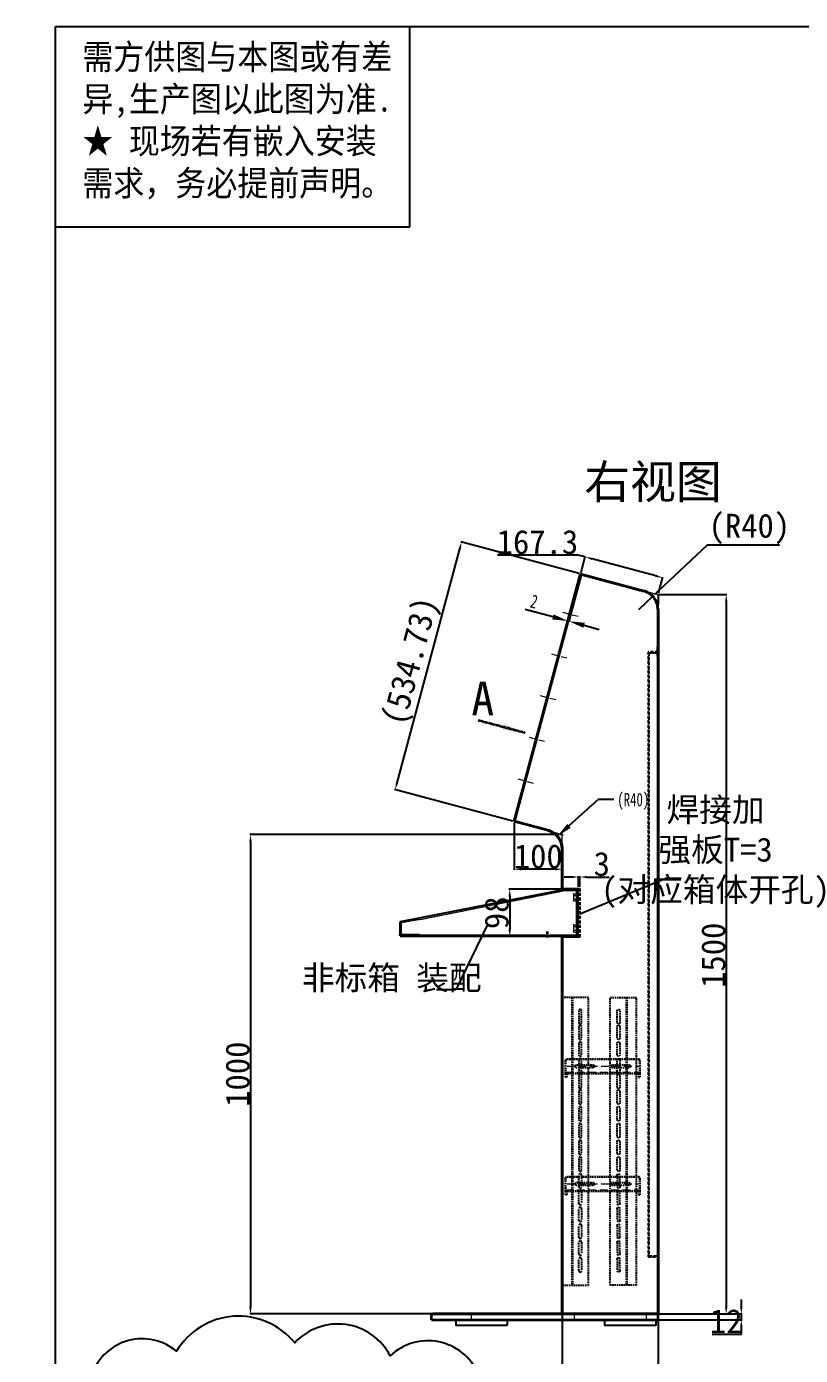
# Model space of a CAD drawing. Header units: millimetres. Extents: x 7760 to 23106, y -3343 to 6769.
# Drawn here: x 7760 to 9375, y 3819 to 6590 of the extents above; entities that cross this region are included whole.
import ezdxf

# ---------------------------------------------------------------- set-up
doc = ezdxf.new("R2010")
doc.units = ezdxf.units.MM
for name, pattern in [('ACAD_ISO04W100', [30, 24, -3, 0, -3]), ('ACISOWELD', [3, 2, -1]), ('CENTER', [10.16, 6.35, -1.27, 1.27, -1.27]), ('CENTER2', [28.575, 19.05, -3.175, 3.175, -3.175]), ('CENTERX2', [20.32, 12.7, -2.54, 2.54, -2.54]), ('HIDDEN', [1.905, 1.27, -0.635]), ('HIDDEN2', [4.7625, 3.175, -1.5875]), ('PHANTOM', [12.7, 6.35, -1.27, 1.27, -1.27, 1.27, -1.27])]:
    doc.linetypes.add(name, pattern=pattern)
doc.layers.add('6文字层', color=3, linetype='Continuous')
doc.layers.add('xuxian1', color=6, linetype='ACAD_ISO04W100')
for name, color, linetype, lineweight in [('中心线', 1, 'CENTER2', 15), ('图框', 7, 'Continuous', 15), ('虚线层', 1, 'HIDDEN2', 13), ('轮廓层', 7, 'Continuous', 30)]:
    doc.layers.add(name, color=color, linetype=linetype, lineweight=lineweight)
doc.styles.add('SLDTEXTSTYLE0', font='')
doc.styles.add('SLDTEXTSTYLE9', font='TXT', dxfattribs={"width": 0.7})
doc.styles.get("Standard").update_dxf_attribs({"font": ''})
doc.styles.get('SLDTEXTSTYLE0').set_extended_font_data('宋体')
doc.styles.get('Standard').set_extended_font_data('SimSun')
doc.dimstyles.new('50#', dxfattribs={"dimtxt": 50, "dimasz": 15, "dimexe": 1.5, "dimexo": 3, "dimgap": 2, "dimtad": 1, "dimtoh": 1, "dimzin": 12, "dimdsep": 46, "dimtxsty": 'Standard', "dimcen": 20, "dimclrd": 3, "dimclre": 3, "dimclrt": 7, "dimadec": 0, "dimazin": 3, "dimtfac": 1, "dimtmove": 0, "dimatfit": 3, "dimfxl": 0, "dimarcsym": 0})
doc.dimstyles.new('SLDDIMSTYLE2', dxfattribs={"dimtxt": 28, "dimasz": 32.64, "dimexe": 0, "dimexo": 0.0625, "dimgap": 7, "dimtad": 1, "dimdec": 3, "dimrnd": 1e-09, "dimzin": 12, "dimdsep": 46, "dimtxsty": 'SLDTEXTSTYLE9', "dimsah": 1, "dimcen": 0.09, "dimadec": 0, "dimazin": 3, "dimtfac": 1, "dimtdec": 3, "dimtmove": 0, "dimatfit": 0, "dimfxl": 0, "dimfrac": 2, "dimtolj": 1, "dimtzin": 12, "dimarcsym": 0})
doc.dimstyles.new('SLDDIMSTYLE5', dxfattribs={"dimtxt": 28, "dimasz": 32.64, "dimexe": 0, "dimexo": 0.0625, "dimgap": 7, "dimtad": 0, "dimtih": 1, "dimtoh": 1, "dimdec": 3, "dimrnd": 1e-09, "dimzin": 12, "dimdsep": 46, "dimtxsty": 'SLDTEXTSTYLE9', "dimsah": 1, "dimcen": 0, "dimadec": 0, "dimazin": 3, "dimtfac": 1, "dimtdec": 3, "dimtofl": 0, "dimtmove": 0, "dimatfit": 3, "dimfxl": 0, "dimfrac": 2, "dimtolj": 1, "dimtzin": 12, "dimarcsym": 0})

# ---------------------------------------------------------------- blocks, each defined once
blk = doc.blocks.new('JDJH')
at = {"layer": 'xuxian1', "linetype": 'ByBlock'}
for p, q in [((11168, 1732.7), (11168, 4312.8)), ((11168, 4312.8), (14925.7, 4312.8)), ((11589.4, 4075), (11589.4, 4312.8)), ((11168, 4075), (11589.4, 4075))]:
    blk.add_line(p, q, dxfattribs=at)
at = {"layer": '6文字层', "insert": (11200.1, 4291.9), "char_height": 30, "width": 784.033, "attachment_point": 1}
blk.add_mtext('{\\fSimSun|b0|i0|c134|p2;\\W0.9;\\C1;需方供图与本图或有差\\P异,生产图以此图为准.\\P★ 现场若有嵌入安装\\P需求，务必提前声明。}', dxfattribs=at)
blk = doc.blocks.new('*D203')
at = {"layer": 'Defpoints', "color": 0}
for p in [(9077.9, 5405.6), (9077.9, 3905.6), (9220.1, 3905.6)]:
    blk.add_point(p, dxfattribs=at)
at = {"layer": '轮廓层', "color": 3, "lineweight": -2}
for p, q in [((9080.9, 5405.6), (9221.6, 5405.6)), ((9220.1, 5390.6), (9220.1, 3920.6)), ((9080.9, 3905.6), (9221.6, 3905.6))]:
    blk.add_line(p, q, dxfattribs=at)
at = {"layer": '轮廓层', "color": 3}
for points in [[(9222.6, 5390.6), (9217.6, 5390.6), (9220.1, 5405.6)], [(9217.6, 3920.6), (9222.6, 3920.6), (9220.1, 3905.6)]]:
    blk.add_solid(points, dxfattribs=at)
at = {"layer": '轮廓层', "color": 7, "insert": (9168.1, 4653.6), "char_height": 50, "attachment_point": 2, "rotation": 90}
blk.add_mtext('1500', dxfattribs=at)
blk = doc.blocks.new('*D204')
at = {"layer": 'Defpoints', "color": 0}
for p in [(8877.9, 4905.6), (8227.4, 3905.6), (8648.9, 3905.6)]:
    blk.add_point(p, dxfattribs=at)
at = {"layer": '轮廓层', "color": 3, "lineweight": -2}
for p, q in [((8874.9, 4905.6), (8225.9, 4905.6)), ((8227.4, 4890.6), (8227.4, 3920.6)), ((8645.9, 3905.6), (8225.9, 3905.6))]:
    blk.add_line(p, q, dxfattribs=at)
at = {"layer": '轮廓层', "color": 3}
for points in [[(8229.9, 4890.6), (8224.9, 4890.6), (8227.4, 4905.6)], [(8224.9, 3920.6), (8229.9, 3920.6), (8227.4, 3905.6)]]:
    blk.add_solid(points, dxfattribs=at)
at = {"layer": '轮廓层', "color": 7, "insert": (8175.4, 4405.6), "char_height": 50, "attachment_point": 2, "rotation": 90}
blk.add_mtext('1000', dxfattribs=at)
blk = doc.blocks.new('*D205')
at = {"color": 0, "linetype": 'Continuous', "lineweight": -2}
for p, q in [((8916.3, 5448.8), (8890, 5350.7)), ((8917.7, 5446.4), (8891.9, 5350.1)), ((8858.5, 5359.1), (8800.8, 5374.6)), ((8890, 5350.7), (8891.9, 5350.1)), ((8923.5, 5341.7), (8955, 5333.2))]:
    blk.add_line(p, q, dxfattribs=at)
at = {"color": 0}
for points in [[(8857.1, 5353.8), (8859.9, 5364.4), (8890, 5350.7)], [(8924.9, 5346.9), (8922.1, 5336.4), (8891.9, 5350.1)]]:
    blk.add_solid(points, dxfattribs=at)
at = {"layer": 'Defpoints', "color": 0}
for p in [(8916.3, 5448.9), (8917.7, 5446.4), (8891.9, 5350.1)]:
    blk.add_point(p, dxfattribs=at)
at = {"color": 0, "lineweight": 18, "insert": (8822.9, 5404.9), "char_height": 28, "attachment_point": 2, "rotation": 345, "style": 'SLDTEXTSTYLE9'}
blk.add_mtext('\\A1;2', dxfattribs=at)
blk = doc.blocks.new('*D206')
at = {"layer": 'Defpoints', "color": 0}
for p in [(9067, 5402.3), (9037.9, 5374.9)]:
    blk.add_point(p, dxfattribs=at)
at = {"layer": '轮廓层', "color": 3, "lineweight": -2}
for p, q in [((9180, 5508.6), (9078, 5412.6)), ((9331.1, 5508.6), (9180, 5508.6)), ((9037.9, 5374.9), (9067, 5402.3))]:
    blk.add_line(p, q, dxfattribs=at)
at = {"layer": '轮廓层', "color": 3}
blk.add_solid([(9076.3, 5414.4), (9079.7, 5410.7), (9067, 5402.3)], dxfattribs=at)
at = {"layer": '轮廓层', "color": 7, "insert": (9183.3, 5574.3), "char_height": 50, "attachment_point": 1}
blk.add_mtext('(R40)', dxfattribs=at)
blk = doc.blocks.new('*D207')
at = {"color": 0, "linetype": 'Continuous', "lineweight": -2}
for p, q in [((8953.2, 4978.3), (8892, 4923.4)), ((8985.8, 4978.3), (8953.2, 4978.3))]:
    blk.add_line(p, q, dxfattribs=at)
at = {"color": 0}
blk.add_solid([(8888.4, 4927.4), (8895.6, 4919.3), (8867.7, 4901.6)], dxfattribs=at)
at = {"layer": 'Defpoints', "color": 0}
for p in [(8867.7, 4901.6), (8837.9, 4874.9)]:
    blk.add_point(p, dxfattribs=at)
at = {"color": 0, "lineweight": 18, "insert": (8992.8, 4992.3), "char_height": 28, "attachment_point": 1, "style": 'SLDTEXTSTYLE9'}
blk.add_mtext('\\A1;(R40)', dxfattribs=at)
blk = doc.blocks.new('*D208')
at = {"layer": 'Defpoints', "color": 0}
for p in [(8667.8, 5515.4), (8916.3, 5448.9), (8777.9, 4932.4)]:
    blk.add_point(p, dxfattribs=at)
at = {"layer": '轮廓层', "color": 3, "lineweight": -2}
for p, q in [((8913.4, 5449.6), (8666.4, 5515.8)), ((8533.3, 5013.4), (8664, 5501)), ((8775, 4933.1), (8528, 4999.3))]:
    blk.add_line(p, q, dxfattribs=at)
at = {"layer": '轮廓层', "color": 3}
for points in [[(8666.4, 5500.3), (8661.5, 5501.6), (8667.8, 5515.4)], [(8530.9, 5014.1), (8535.7, 5012.8), (8529.4, 4998.9)]]:
    blk.add_solid(points, dxfattribs=at)
at = {"layer": '轮廓层', "color": 7, "insert": (8535.2, 5274.2), "char_height": 50, "attachment_point": 2, "rotation": 75}
blk.add_mtext('(534.73)', dxfattribs=at)
blk = doc.blocks.new('*D209')
at = {"layer": 'Defpoints', "color": 0}
for p in [(9077.9, 3905.6), (9077.9, 3893.6), (9251.6, 3905.6)]:
    blk.add_point(p, dxfattribs=at)
at = {"layer": '轮廓层', "color": 3, "lineweight": -2}
for p, q in [((9251.6, 3920.6), (9251.6, 3935.6)), ((9080.9, 3905.6), (9253.1, 3905.6)), ((9080.9, 3893.6), (9253.1, 3893.6)), ((9251.6, 3893.6), (9251.6, 3905.6)), ((9190.6, 3863.6), (9251.6, 3863.6)), ((9251.6, 3863.6), (9251.6, 3878.6))]:
    blk.add_line(p, q, dxfattribs=at)
at = {"layer": '轮廓层', "color": 3}
for points in [[(9249.1, 3920.6), (9254.1, 3920.6), (9251.6, 3905.6)], [(9254.1, 3878.6), (9249.1, 3878.6), (9251.6, 3893.6)]]:
    blk.add_solid(points, dxfattribs=at)
at = {"layer": '轮廓层', "color": 7, "insert": (9220.1, 3915.6), "char_height": 50, "attachment_point": 2}
blk.add_mtext('12', dxfattribs=at)
blk = doc.blocks.new('*D210')
at = {"layer": 'Defpoints', "color": 0}
for p in [(8877.9, 3905.6), (9077.9, 3905.6), (9077.9, 3674.6)]:
    blk.add_point(p, dxfattribs=at)
at = {"layer": '轮廓层', "color": 3, "lineweight": -2}
for p, q in [((8877.9, 3902.6), (8877.9, 3673.1)), ((9077.9, 3902.6), (9077.9, 3673.1)), ((8892.9, 3674.6), (9062.9, 3674.6))]:
    blk.add_line(p, q, dxfattribs=at)
at = {"layer": '轮廓层', "color": 3}
for points in [[(8892.9, 3677.1), (8892.9, 3672.1), (8877.9, 3674.6)], [(9062.9, 3672.1), (9062.9, 3677.1), (9077.9, 3674.6)]]:
    blk.add_solid(points, dxfattribs=at)
at = {"layer": '轮廓层', "color": 7, "insert": (8977.9, 3726.6), "char_height": 50, "attachment_point": 2}
blk.add_mtext('200', dxfattribs=at)
blk = doc.blocks.new('*D211')
at = {"layer": 'Defpoints', "color": 0}
for p in [(8777.9, 4932.4), (8877.9, 4874.9), (8777.9, 4832.9)]:
    blk.add_point(p, dxfattribs=at)
at = {"layer": '轮廓层', "color": 3, "lineweight": -2}
for p, q in [((8777.9, 4929.4), (8777.9, 4831.4)), ((8877.9, 4871.9), (8877.9, 4831.4)), ((8862.9, 4832.9), (8792.9, 4832.9))]:
    blk.add_line(p, q, dxfattribs=at)
at = {"layer": '轮廓层', "color": 3}
for points in [[(8792.9, 4835.4), (8792.9, 4830.4), (8777.9, 4832.9)], [(8862.9, 4830.4), (8862.9, 4835.4), (8877.9, 4832.9)]]:
    blk.add_solid(points, dxfattribs=at)
at = {"layer": '轮廓层', "color": 7, "insert": (8827.9, 4884.9), "char_height": 50, "attachment_point": 2}
blk.add_mtext('100', dxfattribs=at)
blk = doc.blocks.new('*D212')
at = {"layer": 'Defpoints', "color": 0}
for p in [(8925.8, 5484.1), (8916.3, 5448.9), (9077.9, 5405.6)]:
    blk.add_point(p, dxfattribs=at)
at = {"layer": '轮廓层', "color": 3, "lineweight": -2}
for p, q in [((8911.3, 5488), (8743.1, 5488)), ((8925.8, 5484.1), (8911.3, 5488)), ((8917.1, 5451.8), (8926.1, 5485.5)), ((9072.9, 5444.7), (8940.2, 5480.2)), ((9078.7, 5408.5), (9087.7, 5442.2))]:
    blk.add_line(p, q, dxfattribs=at)
at = {"layer": '轮廓层', "color": 3}
for points in [[(8940.9, 5482.6), (8939.6, 5477.8), (8925.8, 5484.1)], [(9072.2, 5442.3), (9073.5, 5447.1), (9087.4, 5440.8)]]:
    blk.add_solid(points, dxfattribs=at)
at = {"layer": '轮廓层', "color": 7, "insert": (8826.2, 5515), "char_height": 50, "attachment_point": 5}
blk.add_mtext('167.3', dxfattribs=at)
blk = doc.blocks.new('*D213')
at = {"color": 3, "lineweight": -2}
for p, q in [((8874.9, 4791.1), (8766.8, 4791.1)), ((8768.3, 4776.1), (8768.3, 4708.1)), ((8874.9, 4693.1), (8766.8, 4693.1))]:
    blk.add_line(p, q, dxfattribs=at)
at = {"color": 3}
for points in [[(8770.8, 4776.1), (8765.8, 4776.1), (8768.3, 4791.1)], [(8765.8, 4708.1), (8770.8, 4708.1), (8768.3, 4693.1)]]:
    blk.add_solid(points, dxfattribs=at)
at = {"layer": 'Defpoints', "color": 0}
for p in [(8877.9, 4791.1), (8768.3, 4693.1), (8877.9, 4693.1)]:
    blk.add_point(p, dxfattribs=at)
at = {"color": 7, "insert": (8741.3, 4742.1), "char_height": 50, "attachment_point": 5, "rotation": 90}
blk.add_mtext('98', dxfattribs=at)
blk = doc.blocks.new('zw$74BB')
at = {"color": 2, "linetype": 'HIDDEN2'}
for p, q in [((0, 0), (0, 600)), ((55, 600), (0, 600)), ((20, 600), (20, 0)), ((55, 0), (55, 600)), ((34.5, 572.2), (34.5, 548.2)), ((40.5, 548.2), (40.5, 572.2)), ((34.5, 539.5), (34.5, 515.5)), ((40.5, 515.5), (40.5, 539.5)), ((34.5, 504.5), (34.5, 480.5)), ((40.5, 480.5), (40.5, 504.5)), ((34.5, 469.5), (34.5, 445.5)), ((40.5, 445.5), (40.5, 469.5)), ((34.5, 437.2), (34.5, 413.2)), ((40.5, 413.2), (40.5, 437.2)), ((34.5, 404.5), (34.5, 380.5)), ((40.5, 380.5), (40.5, 404.5)), ((34.5, 369.5), (34.5, 345.5)), ((40.5, 345.5), (40.5, 369.5)), ((34.5, 334.5), (34.5, 310.5)), ((40.5, 310.5), (40.5, 334.5)), ((34.5, 299.5), (34.5, 275.5)), ((40.5, 275.5), (40.5, 299.5)), ((34.5, 264.5), (34.5, 240.5)), ((40.5, 240.5), (40.5, 264.5)), ((34.5, 205.5), (34.5, 229.5)), ((40.5, 229.5), (40.5, 205.5)), ((34.5, 170.5), (34.5, 194.5)), ((40.5, 194.5), (40.5, 170.5)), ((34.5, 135.5), (34.5, 159.5)), ((40.5, 159.5), (40.5, 135.5)), ((34.5, 100.5), (34.5, 124.5)), ((40.5, 124.5), (40.5, 100.5)), ((34.5, 65.5), (34.5, 89.5)), ((40.5, 89.5), (40.5, 65.5)), ((34.5, 30.5), (34.5, 54.5)), ((40.5, 54.5), (40.5, 30.5)), ((0, 0), (55, 0))]:
    blk.add_line(p, q, dxfattribs=at)
at = {"color": 2, "linetype": 'HIDDEN2', "lineweight": 13}
blk.add_line((22, 600), (22, 0), dxfattribs=at)
at = {"color": 2, "linetype": 'HIDDEN2'}
for centre, start, end in [((37.5, 572.2), 0, 180), ((37.5, 548.2), 180, 0), ((37.5, 539.5), 0, 180), ((37.5, 515.5), 180, 0), ((37.5, 504.5), 0, 180), ((37.5, 480.5), 180, 0), ((37.5, 469.5), 0, 180), ((37.5, 445.5), 180, 0), ((37.5, 437.2), 0, 180), ((37.5, 413.2), 180, 0), ((37.5, 404.5), 0, 180), ((37.5, 380.5), 180, 0), ((37.5, 369.5), 0, 180), ((37.5, 345.5), 180, 0), ((37.5, 334.5), 0, 180), ((37.5, 310.5), 180, 0), ((37.5, 299.5), 0, 180), ((37.5, 275.5), 180, 0), ((37.5, 264.5), 0, 180), ((37.5, 240.5), 180, 0), ((37.5, 229.5), 0, 180), ((37.5, 205.5), 180, 0), ((37.5, 194.5), 0, 180), ((37.5, 170.5), 180, 0), ((37.5, 159.5), 0, 180), ((37.5, 135.5), 180, 0), ((37.5, 124.5), 0, 180), ((37.5, 100.5), 180, 0), ((37.5, 89.5), 0, 180), ((37.5, 65.5), 180, 0), ((37.5, 54.5), 0, 180), ((37.5, 30.5), 180, 0)]:
    blk.add_arc(centre, 3, start, end, dxfattribs=at)
blk = doc.blocks.new('zw$C7DA')
at = {"color": 6, "linetype": 'HIDDEN2'}
blk.add_line((0, 2.5), (0, 0), dxfattribs=at)
for points in [[(19.5, 132), (19.5, 98, 0.414214), (22.5, 95), (22.5, 95, 0.414214), (25.5, 98), (25.5, 132, 0.414214), (22.5, 135), (22.5, 135, 0.414214)], [(19.5, 57), (19.5, 23, 0.414214), (22.5, 20), (22.5, 20, 0.414214), (25.5, 23), (25.5, 57, 0.414214), (22.5, 60), (22.5, 60, 0.414214)]]:
    blk.add_lwpolyline(points, format="xyb", close=True, dxfattribs=at)
at = {"layer": '中心线', "color": 6, "linetype": 'HIDDEN2', "lineweight": 13, "ltscale": 5}
blk.add_line((22.5, 3), (22.5, 152), dxfattribs=at)
at = {"layer": '虚线层', "color": 6, "linetype": 'HIDDEN2', "ltscale": 5}
blk.add_line((10, 0), (10, 155), dxfattribs=at)
at = {"layer": '轮廓层', "color": 6, "linetype": 'HIDDEN2'}
for p, q in [((7.5, 155), (0, 155)), ((0, 152.5), (0, 155)), ((7.5, 152.5), (0, 152.5)), ((7.5, 0), (7.5, 155)), ((7.5, 155), (34.5, 155)), ((37.5, 3), (37.5, 152)), ((7.5, 2.5), (0, 2.5)), ((7.5, 0), (0, 0)), ((7.5, 0), (34.5, 0))]:
    blk.add_line(p, q, dxfattribs=at)
for centre, start, end in [((34.5, 152), 0, 90), ((34.5, 3), 270, 0)]:
    blk.add_arc(centre, 3, start, end, dxfattribs=at)
blk = doc.blocks.new('zw$F702')
at = {"color": 7, "linetype": 'Continuous', "lineweight": 35}
for p, q in [((12, 460.4), (12, 473)), ((12, 473), (24, 473)), ((24, 473), (24, 460.4)), ((12, 446.9), (12, 460.4)), ((12, 410.8), (12, 446.9)), ((24, 460.4), (24, 446.9)), ((24, 446.9), (24, 410.8)), ((12, 94.5), (12, 410.8)), ((24, 410.8), (24, 94.5)), ((12, 68.1), (12, 94.5)), ((24, 94.5), (24, 68.1)), ((12, 18.6), (12, 68.1)), ((24, 68.1), (24, 0)), ((12, 0), (12, 18.6)), ((12, 0), (24, 0)), ((24, 18.6), (24, 3))]:
    blk.add_line(p, q, dxfattribs=at)
at = {"color": 7, "linetype": 'HIDDEN', "lineweight": 18}
for p, q in [((24, 448), (12, 448)), ((24, 298), (12, 298)), ((24, 82.9), (12, 82.9))]:
    blk.add_line(p, q, dxfattribs=at)
for points in [[(0, 468), (0, 362), (12, 362), (12, 468)], [(0, 158), (0, 52), (12, 52), (12, 158)]]:
    blk.add_lwpolyline(points, close=True)
blk = doc.blocks.new('zw$A5A8')
at = {"color": 2, "linetype": 'ACISOWELD', "lineweight": 15}
for p, q in [((1.4, 6.8), (0, 6)), ((0, 6), (0, 0.8)), ((0, 0.8), (1.4, 0)), ((1.4, 6.8), (13.6, 6.8)), ((1.4, 0), (13.6, 0)), ((3.8, 6), (3.8, 0.8)), ((11.3, 6), (11.3, 0.8)), ((15, 6), (13.6, 6.8)), ((13.6, 0), (15, 0.8)), ((15, 6), (15, 0.8))]:
    blk.add_line(p, q, dxfattribs=at)
for points, knots in [([(0, 6), (0.3, 6.2), (0.6, 6.3), (1.2, 6.5), (1.6, 6.6), (2, 6.6), (2.2, 6.6), (2.5, 6.5), (2.7, 6.5), (3.1, 6.3), (3.4, 6.2), (3.8, 6)], [0, 0, 0, 0, 0.25, 0.25, 0.5, 0.5, 0.625, 0.625, 0.75, 0.75, 1, 1, 1, 1]), ([(3.8, 0.8), (3.4, 0.6), (3.1, 0.5), (2.5, 0.3), (2.2, 0.2), (1.7, 0.2), (1.6, 0.2), (1.2, 0.3), (1.1, 0.3), (0.6, 0.5), (0.3, 0.6), (0, 0.8)], [0, 0, 0, 0, 0.25, 0.25, 0.5, 0.5, 0.625, 0.625, 0.75, 0.75, 1, 1, 1, 1]), ([(3.8, 6), (4.4, 6.2), (5, 6.3), (6.2, 6.5), (6.9, 6.6), (8.1, 6.6), (8.8, 6.5), (10, 6.3), (10.7, 6.2), (11.3, 6)], [0, 0, 0, 0, 0.25, 0.25, 0.5, 0.5, 0.75, 0.75, 1, 1, 1, 1]), ([(3.8, 0.8), (4.4, 0.6), (5, 0.5), (6.2, 0.3), (6.9, 0.2), (8.1, 0.2), (8.8, 0.3), (10, 0.5), (10.7, 0.6), (11.3, 0.8)], [0, 0, 0, 0, 0.25, 0.25, 0.5, 0.5, 0.75, 0.75, 1, 1, 1, 1]), ([(11.3, 6), (11.6, 6.2), (11.9, 6.3), (12.5, 6.5), (12.8, 6.6), (13.3, 6.6), (13.5, 6.6), (13.8, 6.5), (13.9, 6.5), (14.4, 6.3), (14.7, 6.2), (15, 6)], [0, 0, 0, 0, 0.25, 0.25, 0.5, 0.5, 0.625, 0.625, 0.75, 0.75, 1, 1, 1, 1]), ([(15, 0.8), (14.7, 0.6), (14.4, 0.5), (13.8, 0.3), (13.5, 0.2), (13, 0.2), (12.8, 0.2), (12.5, 0.3), (12.3, 0.3), (11.9, 0.5), (11.6, 0.6), (11.3, 0.8)], [0, 0, 0, 0, 0.25, 0.25, 0.5, 0.5, 0.625, 0.625, 0.75, 0.75, 1, 1, 1, 1])]:
    blk.add_open_spline(points, degree=3, knots=knots, dxfattribs=at)
blk = doc.blocks.new('zw$4F56')
at = {"color": 7, "linetype": 'Continuous', "lineweight": 35}
for p, q in [((0, 5.5), (0, 99.5)), ((370, 32.5), (370, 5.5)), ((0, 3.5), (0, 5.5)), ((40, 3.5), (0, 3.5)), ((330, 3.5), (40, 3.5)), ((370, 5.5), (330, 5.5)), ((370, 3.5), (330, 3.5)), ((370, 3.5), (370, 5.5))]:
    blk.add_line(p, q, dxfattribs=at)
for p, q in [((0, 99.5), (30, 99.5)), ((30, 99.5), (370, 32.5))]:
    blk.add_line(p, q)
at = {"color": 7, "linetype": 'HIDDEN', "lineweight": 18}
for p, q in [((0, 97.5), (30, 97.5)), ((2, 5.5), (2, 97.2)), ((330, 37.5), (30, 97.5)), ((368, 30.9), (368, 5.5)), ((40, 5.5), (0, 5.5)), ((330, 5.5), (40, 5.5)), ((70, 3.5), (70, 5.5)), ((320, 5.5), (320, 3.5))]:
    blk.add_line(p, q, dxfattribs=at)
at = {"color": 1, "linetype": 'CENTER', "lineweight": 35}
blk.add_line((62.5, 0), (62.5, 12.6), dxfattribs=at)
at = {"color": 7, "linetype": 'HIDDEN', "lineweight": 18, "flags": 128}
blk.add_lwpolyline([(330, 37.5), (333.7, 36.9), (337.4, 36.2), (341, 35.6), (344.5, 35), (347.9, 34.4), (351.1, 33.8), (354.1, 33.3), (356.9, 32.8), (359.4, 32.4), (361.6, 32), (363.5, 31.6), (365.1, 31.4), (366.4, 31.1), (367.3, 31), (367.8, 30.9), (368, 30.9)], dxfattribs=at)
at = {"rotation": 270}
for p in [(2, 91.5), (2, 26.5)]:
    blk.add_blockref('zw$A5A8', p, dxfattribs=at)
blk = doc.blocks.new('*D214')
at = {"color": 3, "lineweight": -2}
for p, q in [((8896.9, 4816.7), (8881.9, 4816.7)), ((8911.9, 4796.1), (8911.9, 4818.2)), ((8911.9, 4816.7), (8914.9, 4816.7)), ((8914.9, 4796.1), (8914.9, 4818.2)), ((8929.9, 4816.7), (8976, 4816.7))]:
    blk.add_line(p, q, dxfattribs=at)
at = {"color": 3}
for points in [[(8896.9, 4814.2), (8896.9, 4819.2), (8911.9, 4816.7)], [(8929.9, 4819.2), (8929.9, 4814.2), (8914.9, 4816.7)]]:
    blk.add_solid(points, dxfattribs=at)
at = {"layer": 'Defpoints', "color": 0}
for p in [(8914.9, 4816.7), (8911.9, 4793.1), (8914.9, 4793.1)]:
    blk.add_point(p, dxfattribs=at)
at = {"color": 7, "insert": (8960.5, 4843.7), "char_height": 50, "attachment_point": 5}
blk.add_mtext('3', dxfattribs=at)

msp = doc.modelspace()

# ---------------------------------------------------------------- linework, layer by layer
at = {"color": 7, "linetype": 'Continuous', "lineweight": 35}
for p, q in [((8777.9188, 4932.3626), (8916.3162, 5448.8689)), ((8916.3162, 5448.8689), (9048.2715, 5413.5117)), ((9077.9188, 5374.8746), (9077.9188, 3905.5677)), ((8848.2715, 4913.5117), (8777.9188, 4932.3626)), ((8877.9188, 4791.0677), (8877.9188, 4874.8746)), ((8909.9188, 4699.0677), (8909.9188, 4791.0677)), ((8877.9188, 3905.5677), (8877.9188, 4693.0677)), ((8909.9188, 4693.0677), (8909.9188, 4699.0677)), ((8623.5126, 3905.5677), (8607.873, 3905.5677)), ((8672.9928, 3905.5677), (8623.5126, 3905.5677)), ((8699.4049, 3905.5677), (8672.9928, 3905.5677)), ((9015.7145, 3905.5677), (8699.4049, 3905.5677)), ((9051.7744, 3905.5677), (9015.7145, 3905.5677)), ((9065.274, 3905.5677), (9051.7744, 3905.5677)), ((9074.9188, 3905.5677), (9065.274, 3905.5677)), ((9077.9188, 3905.5677), (9074.9188, 3905.5677)), ((9077.9188, 3896.5677), (9077.9188, 3902.5677))]:
    msp.add_line(p, q, dxfattribs=at)
at = {"color": 7, "linetype": 'HIDDEN', "lineweight": 18}
for p, q in [((8780.3683, 4933.7768), (8917.7304, 5446.4195)), ((8917.7304, 5446.4195), (9047.7539, 5411.5798)), ((8900.1661, 5380.8685), (8898.2343, 5381.3861)), ((8892.7251, 5353.0981), (8890.7932, 5353.6158)), ((8896.6166, 5375.3491), (8898.5485, 5374.8315)), ((9075.9188, 5374.8746), (9075.9188, 3905.5677)), ((8869.4314, 5266.1648), (8867.4995, 5266.6824)), ((8873.3229, 5288.4158), (8875.2548, 5287.8981)), ((8850.0292, 5201.4825), (8851.9611, 5200.9649)), ((8846.1376, 5179.2315), (8844.2058, 5179.7492)), ((8826.7355, 5114.5491), (8828.6674, 5114.0315)), ((8822.8439, 5092.2982), (8820.9121, 5092.8158)), ((8803.4418, 5027.6158), (8805.3736, 5027.0982)), ((8797.9326, 4999.3278), (8796.0008, 4999.8454)), ((8799.5502, 5005.3648), (8797.6184, 5005.8824)), ((8848.7892, 4915.4435), (8780.3683, 4933.7768)), ((8879.9188, 4793.0677), (8879.9188, 4874.8746)), ((8911.9188, 4793.0677), (8879.9188, 4793.0677)), ((8911.9188, 4691.0677), (8911.9188, 4793.0677)), ((8879.9188, 3905.5677), (8879.9188, 4691.0677)), ((8879.9188, 4691.0677), (8911.9188, 4691.0677))]:
    msp.add_line(p, q, dxfattribs=at)
at = {"color": 7, "linetype": 'Continuous', "lineweight": 0}
for p, q in [((9048.2715, 5413.5117), (9079.8506, 5405.0501)), ((9077.9188, 5374.8746), (9077.9188, 5407.5677)), ((8848.2715, 4913.5117), (8879.8506, 4905.0501)), ((8877.9188, 4874.8746), (8877.9188, 4907.5677))]:
    msp.add_line(p, q, dxfattribs=at)
for p, q in [((9077.9188, 5405.5677), (9075.9188, 5276.439)), ((9056.9188, 5266.5677), (9058.9188, 5266.5677)), ((8914.9188, 4739.664), (9094.1445, 4814.3936)), ((9094.1445, 4814.3936), (9126.0706, 4814.3936)), ((8909.9188, 4791.0677), (8877.9188, 4791.0677)), ((8720.8481, 4715.0186), (8655.8381, 4581.4845)), ((8877.9188, 4693.0677), (8909.9188, 4693.0677)), ((8655.8381, 4581.4845), (8615.4264, 4581.4845)), ((9056.9188, 4044.5677), (9058.9188, 4044.5677))]:
    msp.add_line(p, q)
at = {"color": 7, "linetype": 'CENTERX2', "lineweight": 18}
for p, q in [((8911.0916, 5359.8237), (8878.2501, 5368.6235)), ((8887.7979, 5272.8904), (8854.9564, 5281.6902)), ((8864.5042, 5185.957), (8831.6627, 5194.7569)), ((8841.2105, 5099.0237), (8808.369, 5107.8236)), ((8817.9167, 5012.0904), (8785.0753, 5020.8902))]:
    msp.add_line(p, q, dxfattribs=at)
at = {"linetype": 'HIDDEN', "ltscale": 5}
for p, q in [((9077.9188, 5286.5677), (9056.9188, 5286.5677)), ((9056.9188, 5286.5677), (9056.9188, 4024.5677)), ((9058.9188, 5284.5677), (9077.9188, 5284.5677)), ((9077.9188, 5284.5677), (9058.9188, 5284.5677)), ((9058.9188, 5284.5677), (9058.9188, 4026.5677)), ((9056.9188, 4024.5677), (9077.9188, 4024.5677)), ((9058.9188, 4026.5677), (9077.9188, 4026.5677))]:
    msp.add_line(p, q, dxfattribs=at)
at = {"color": 0, "linetype": 'HIDDEN', "lineweight": 18}
msp.add_line((8702.7169, 5143.9965), (8800.855, 5117.7005), dxfattribs=at)
msp.add_line((8702.7169, 5143.9965), (8800.855, 5117.7005), dxfattribs=at)
at = {"color": 0, "linetype": 'PHANTOM', "lineweight": 35}
msp.add_line((8702.7169, 5143.9965), (8800.855, 5117.7005), dxfattribs=at)
at = {"color": 6, "linetype": 'HIDDEN', "ltscale": 5}
msp.add_lwpolyline([(8914.9188, 4691.0677), (8911.9188, 4691.0677), (8911.9188, 4793.0677), (8914.9188, 4793.0677)], close=True, dxfattribs=at)
at = {"color": 1}
msp.add_lwpolyline([(8702.3612, 3781.3506, 0.520567051), (8518.8906, 3818.0448, 0.520567051), (8319.7103, 3845.336, 0.520567051), (8073.1258, 3827.7228, 0.520567051), (7896.994, 3780.7544, 0.520567051), (7811.8636, 3625.1713, 0.520567051), (7823.6057, 3405.0065, 0.520567051), (7873.5097, 3223.0037, 0.520567051), (7970.3822, 3032.1942, 0.520567051), (8125.9653, 2941.1928, 0.520567051), (8322.6458, 2967.6126, 0.520567051), (8536.9395, 3020.4521, 0.520567051), (8716.0068, 3029.2587, 0.520567051), (8877.461, 3108.518, 0.520567051), (8892.1386, 3337.4894, 0.520567051), (8833.428, 3528.2988, 0.520567051)], format="xyb", close=True, dxfattribs=at)
at = {"color": 7, "linetype": 'HIDDEN', "lineweight": 18}
for centre, radius, start, end in [((9037.9188, 5374.8746), 38, 0, 75), ((8837.9188, 4874.8746), 42, 0, 75), ((8690.7512, 3902.5677), 3, 90, 180)]:
    msp.add_arc(centre, radius, start, end, dxfattribs=at)
at = {"color": 7, "linetype": 'Continuous', "lineweight": 35}
for centre, radius, start, end in [((9037.9188, 5374.8746), 40, 0, 75), ((8837.9188, 4874.8746), 40, 0, 75), ((8607.873, 3902.5677), 3, 90, 180)]:
    msp.add_arc(centre, radius, start, end, dxfattribs=at)
at = {"color": 0, "linetype": 'Continuous', "lineweight": 35}
msp.add_solid([(8800.855, 5117.7005), (8752.9376, 5124.3283), (8756.0435, 5135.9194)], dxfattribs=at)
msp.add_solid([(8800.855, 5117.7005), (8752.9376, 5124.3283), (8756.0435, 5135.9194)], dxfattribs=at)

# ---------------------------------------------------------------- block references
at = {"xscale": 1.7556, "yscale": 1.7556, "zscale": 1.7556}
msp.add_blockref('JDJH', (-11786.2455, -981.3455), dxfattribs=at)
at = {"xscale": -1}
for name, p in [('zw$4F56', (8909.9188, 4690.528)), ('zw$74BB', (9032.9188, 3965.5677))]:
    msp.add_blockref(name, p, dxfattribs=at)
msp.add_blockref('zw$74BB', (8877.9188, 3965.5677))
at = {"xscale": -1, "rotation": 270}
for name, p in [('zw$C7DA', (8884.8849, 4399.6605)), ('zw$C7DA', (8884.8849, 4154.2446)), ('zw$F702', (8604.873, 3881.4896))]:
    msp.add_blockref(name, p, dxfattribs=at)

# ---------------------------------------------------------------- texts
at = {"layer": '图框', "attachment_point": 2, "style": 'SLDTEXTSTYLE0'}
for s, insert, char_height in [('右视图', (9067.2683, 5676.0018), 70), ('A', (8712.0671, 5223.8007), 70), ('焊接加\\P强板T=3\\P(对应箱体开孔)', (9197.7862, 4982.2923), 50), ('非标箱 装配', (8522.213, 4631.5779), 50)]:
    msp.add_mtext(s, dxfattribs=dict(at, insert=insert, char_height=char_height))

# ---------------------------------------------------------------- dimensions: what is measured, and where the dimension line sits
at = {"color": 4, "linetype": 'Continuous', "lineweight": 18}
dim = msp.add_linear_dim(base=(8891.9318, 5350.1375), p1=(8916.3162, 5448.869), p2=(8917.7305, 5446.4195), angle=165, dimstyle='SLDDIMSTYLE2', dxfattribs=at)
dim.commit()
dim.dimension.update_dxf_attribs({"geometry": '*D205', "text_midpoint": (8813.8721, 5371.0535), "dimtype": 160})
dim = msp.add_radius_dim(center=(8837.9188, 4874.8746), mpoint=(8867.6921, 4901.5869), text='(<>)', dimstyle='SLDDIMSTYLE5', dxfattribs=at)
dim.commit()
dim.dimension.update_dxf_attribs({"geometry": '*D207', "text_midpoint": (9030.4059, 4978.3029), "dimtype": 164})
for base, p1, p2, angle, picture, middle in [((8914.9188, 4816.7427), (8911.9188, 4793.0677), (8914.9188, 4793.0677), 180, '*D214', (8960.4663, 4843.7427)), ((8768.3281, 4693.0677), (8877.9188, 4791.0677), (8877.9188, 4693.0677), 90, '*D213', (8741.3281, 4742.0677))]:
    dim = msp.add_linear_dim(base=base, p1=p1, p2=p2, angle=angle, dimstyle='50#')
    dim.commit()
    dim.dimension.update_dxf_attribs({"geometry": picture, "text_midpoint": middle})
at = {"layer": '轮廓层'}
dim = msp.add_radius_dim(center=(9037.9188, 5374.8746), mpoint=(9067.0486, 5402.2873), text='(<>)', dimstyle='50#', dxfattribs=at)
dim.commit()
dim.dimension.update_dxf_attribs({"geometry": '*D206', "text_midpoint": (9257.1983, 5508.5729), "dimtype": 164})
dim = msp.add_aligned_dim(p1=(9077.9188, 5405.5677), p2=(8916.3162, 5448.869), distance=-36.4714, dimstyle='50#', dxfattribs=at)
dim.commit()
dim.dimension.update_dxf_attribs({"geometry": '*D212', "text_midpoint": (8826.1663, 5514.9799)})
dim = msp.add_linear_dim(base=(8667.8455, 5515.4465), p1=(8777.9188, 4932.3626), p2=(8916.3162, 5448.869), angle=255, text='(<>)', dimstyle='50#', dxfattribs=at)
dim.commit()
dim.dimension.update_dxf_attribs({"geometry": '*D208', "text_midpoint": (8598.6467, 5257.1933), "dimtype": 160})
for base, p1, p2, angle, picture, middle in [((9220.0946, 3905.5677), (9077.9188, 5405.5677), (9077.9188, 3905.5677), 90, '*D203', (9220.0946, 4653.5677)), ((8227.4058, 3905.5677), (8877.9188, 4905.5677), (8648.9339, 3905.5677), 90, '*D204', (8227.4058, 4405.5677)), ((8777.9188, 4832.9219), (8877.9188, 4874.8746), (8777.9188, 4932.3626), 180, '*D211', (8827.9188, 4832.9219)), ((9251.5638, 3905.5677), (9077.9188, 3893.5677), (9077.9188, 3905.5677), 90, '*D209', (9220.0946, 3863.5677)), ((9077.9188, 3674.5765), (8877.9188, 3905.5677), (9077.9188, 3905.5677), 180, '*D210', (8977.9188, 3674.5765))]:
    dim = msp.add_linear_dim(base=base, p1=p1, p2=p2, angle=angle, dimstyle='50#', dxfattribs=at)
    dim.commit()
    dim.dimension.update_dxf_attribs({"geometry": picture, "text_midpoint": middle, "dimtype": 160})

doc.saveas('drawing.dxf')
